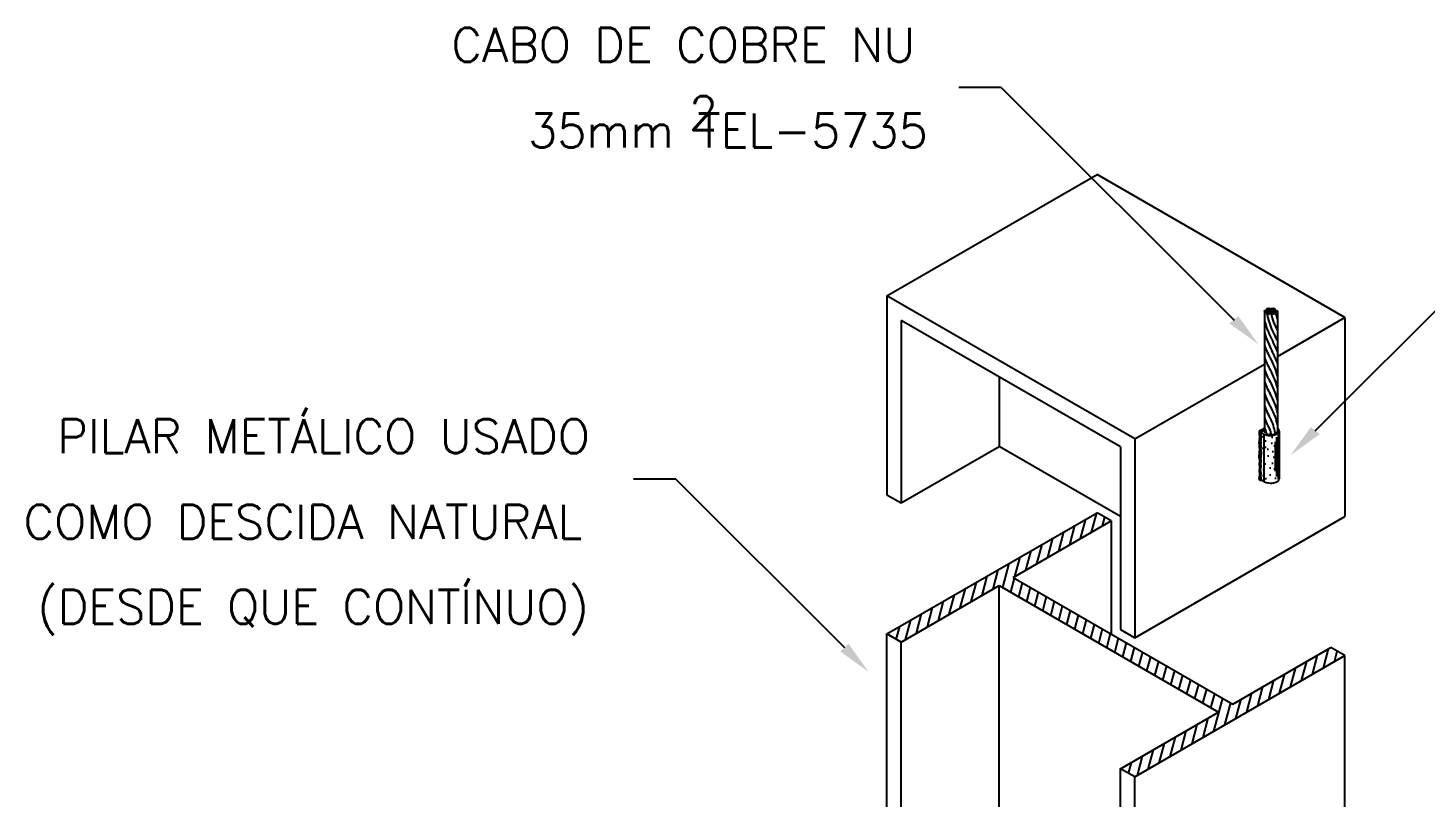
# Model space of a CAD drawing. Header units: millimetres. Extents: x -5512.3 to -5495.6, y -4634.1 to -4617.8.
# Drawn here: x -5512.29 to -5504.08, y -4622.34 to -4617.82 of the extents above; entities that cross this region are included whole.
import ezdxf
from ezdxf.enums import TextEntityAlignment as Align

# ---------------------------------------------------------------- set-up
doc = ezdxf.new("R2010")
doc.units = ezdxf.units.MM
doc.header["$LTSCALE"] = 10
doc.layers.add('Termotécnica', color=7, linetype='Continuous')
doc.styles.add('r80', font='romans.shx')

msp = doc.modelspace()

# ---------------------------------------------------------------- hatches: boundary and pattern name
at = {"layer": 'Termotécnica'}
h = msp.add_hatch(dxfattribs=at)
h.set_pattern_fill('STIPPLE', color=2, scale=0.14, angle=30, style=0)
h.set_pattern_definition([(30, (-5511.94362, -4636.56785), (-0.07, 0.1212436), [0, -0.14]), (30, (-5511.90622, -4636.54303), (-0.07, 0.1212436), [0, -0.14]), (30, (-5511.94344, -4636.52896), (-0.07, 0.1212436), [0, -0.14]), (30, (-5511.92797, -4636.49416), (-0.07, 0.1212436), [0, -0.14]), (30, (-5511.96369, -4636.50508), (-0.07, 0.1212436), [0, -0.14]), (30, (-5511.97079, -4636.47038), (-0.07, 0.1212436), [0, -0.14]), (30, (-5512.00037, -4636.45836), (-0.07, 0.1212436), [0, -0.14]), (30, (-5511.96017, -4636.43838), (-0.07, 0.1212436), [0, -0.14]), (30, (-5511.93387, -4636.41673), (-0.07, 0.1212436), [0, -0.14]), (30, (-5511.90252, -4636.43743), (-0.07, 0.1212436), [0, -0.14]), (30, (-5511.87687, -4636.42586), (-0.07, 0.1212436), [0, -0.14]), (30, (-5511.85167, -4636.4695), (-0.07, 0.1212436), [0, -0.14]), (30, (-5511.8651, -4636.49665), (-0.07, 0.1212436), [0, -0.14]), (30, (-5511.90324, -4636.50898), (-0.07, 0.1212436), [0, -0.14]), (30, (-5511.89402, -4636.47456), (-0.07, 0.1212436), [0, -0.14]), (30, (-5511.92844, -4636.46533), (-0.07, 0.1212436), [0, -0.14]), (30, (-5511.83832, -4636.50383), (-0.07, 0.1212436), [0, -0.14])])
h.paths.add_polyline_path([(-5505.0265, -4620.485), (-5505.0265, -4620.205), (-5505.0454, -4620.1941), (-5505.0455, -4620.1942), (-5505.0458, -4620.1946), (-5505.0462, -4620.195), (-5505.0465, -4620.1953), (-5505.0468, -4620.1957), (-5505.0471, -4620.196), (-5505.0473, -4620.1964), (-5505.0475, -4620.1968), (-5505.0476, -4620.1972), (-5505.0476, -4620.1976), (-5505.0476, -4620.198), (-5505.0475, -4620.1985), (-5505.0474, -4620.199), (-5505.0472, -4620.1996), (-5505.047, -4620.2002), (-5505.0468, -4620.2008), (-5505.0466, -4620.2015), (-5505.0464, -4620.2023), (-5505.0463, -4620.2031), (-5505.0461, -4620.204), (-5505.046, -4620.2049), (-5505.0459, -4620.2058), (-5505.0458, -4620.2068), (-5505.0458, -4620.2079), (-5505.0458, -4620.2089), (-5505.0459, -4620.2101), (-5505.046, -4620.2112), (-5505.0461, -4620.2123), (-5505.0462, -4620.2134), (-5505.0463, -4620.2146), (-5505.0464, -4620.2157), (-5505.0465, -4620.2167), (-5505.0465, -4620.2177), (-5505.0465, -4620.2187), (-5505.0465, -4620.2196), (-5505.0465, -4620.2204), (-5505.0464, -4620.2213), (-5505.0464, -4620.2221), (-5505.0463, -4620.2228), (-5505.0461, -4620.2235), (-5505.046, -4620.2241), (-5505.0458, -4620.2248), (-5505.0457, -4620.2254), (-5505.0455, -4620.226), (-5505.0454, -4620.2267), (-5505.0452, -4620.2274), (-5505.045, -4620.2281), (-5505.0448, -4620.2289), (-5505.0447, -4620.2298), (-5505.0445, -4620.2307), (-5505.0444, -4620.2317), (-5505.0443, -4620.2328), (-5505.0443, -4620.2338), (-5505.0443, -4620.2349), (-5505.0443, -4620.236), (-5505.0444, -4620.2371), (-5505.0446, -4620.2382), (-5505.0448, -4620.2393), (-5505.045, -4620.2403), (-5505.0453, -4620.2414), (-5505.0455, -4620.2424), (-5505.0457, -4620.2434), (-5505.0459, -4620.2443), (-5505.046, -4620.2453), (-5505.0461, -4620.2462), (-5505.0461, -4620.2471), (-5505.0461, -4620.248), (-5505.046, -4620.2489), (-5505.0459, -4620.2498), (-5505.0457, -4620.2507), (-5505.0456, -4620.2517), (-5505.0454, -4620.2527), (-5505.0453, -4620.2537), (-5505.0452, -4620.2547), (-5505.0451, -4620.2558), (-5505.0451, -4620.2569), (-5505.0451, -4620.2579), (-5505.0451, -4620.259), (-5505.0451, -4620.2601), (-5505.0452, -4620.2611), (-5505.0453, -4620.2621), (-5505.0454, -4620.263), (-5505.0456, -4620.2639), (-5505.0457, -4620.2648), (-5505.0459, -4620.2658), (-5505.046, -4620.2667), (-5505.046, -4620.2676), (-5505.046, -4620.2686), (-5505.046, -4620.2696), (-5505.0459, -4620.2707), (-5505.0457, -4620.2718), (-5505.0455, -4620.2729), (-5505.0453, -4620.274), (-5505.0452, -4620.2751), (-5505.045, -4620.2762), (-5505.0449, -4620.2773), (-5505.0449, -4620.2784), (-5505.0449, -4620.2794), (-5505.045, -4620.2805), (-5505.0451, -4620.2815), (-5505.0452, -4620.2825), (-5505.0454, -4620.2835), (-5505.0455, -4620.2844), (-5505.0457, -4620.2853), (-5505.0459, -4620.2861), (-5505.046, -4620.287), (-5505.0461, -4620.2878), (-5505.0462, -4620.2886), (-5505.0463, -4620.2894), (-5505.0463, -4620.2903), (-5505.0463, -4620.2912), (-5505.0463, -4620.2922), (-5505.0462, -4620.2933), (-5505.0461, -4620.2944), (-5505.0459, -4620.2956), (-5505.0457, -4620.2969), (-5505.0455, -4620.2982), (-5505.0453, -4620.2996), (-5505.045, -4620.3009), (-5505.0448, -4620.3024), (-5505.0445, -4620.3038), (-5505.0443, -4620.3052), (-5505.044, -4620.3066), (-5505.0438, -4620.3081), (-5505.0436, -4620.3095), (-5505.0434, -4620.3109), (-5505.0433, -4620.3123), (-5505.0432, -4620.3136), (-5505.0432, -4620.3149), (-5505.0432, -4620.3162), (-5505.0432, -4620.3175), (-5505.0433, -4620.3188), (-5505.0434, -4620.3201), (-5505.0436, -4620.3215), (-5505.0437, -4620.3231), (-5505.0439, -4620.3247), (-5505.0441, -4620.3264), (-5505.0443, -4620.3282), (-5505.0445, -4620.3302), (-5505.0447, -4620.3322), (-5505.045, -4620.3343), (-5505.0452, -4620.3364), (-5505.0454, -4620.3385), (-5505.0455, -4620.3406), (-5505.0457, -4620.3427), (-5505.0458, -4620.3448), (-5505.0459, -4620.3469), (-5505.0459, -4620.3488), (-5505.0459, -4620.3507), (-5505.0459, -4620.3525), (-5505.0458, -4620.3542), (-5505.0456, -4620.3557), (-5505.0454, -4620.3571), (-5505.0451, -4620.3584), (-5505.0449, -4620.3596), (-5505.0446, -4620.3607), (-5505.0443, -4620.3618), (-5505.0441, -4620.3629), (-5505.044, -4620.3639), (-5505.044, -4620.365), (-5505.0441, -4620.3661), (-5505.0443, -4620.3673), (-5505.0445, -4620.3685), (-5505.0448, -4620.3697), (-5505.0452, -4620.3709), (-5505.0455, -4620.3722), (-5505.0458, -4620.3735), (-5505.0461, -4620.3748), (-5505.0464, -4620.3761), (-5505.0465, -4620.3774), (-5505.0466, -4620.3787), (-5505.0467, -4620.38), (-5505.0467, -4620.3813), (-5505.0466, -4620.3826), (-5505.0465, -4620.3839), (-5505.0463, -4620.3853), (-5505.0461, -4620.3866), (-5505.0459, -4620.388), (-5505.0456, -4620.3894), (-5505.0454, -4620.3908), (-5505.0452, -4620.3923), (-5505.0451, -4620.3937), (-5505.045, -4620.3952), (-5505.0451, -4620.3967), (-5505.0453, -4620.3983), (-5505.0456, -4620.3999), (-5505.0459, -4620.4015), (-5505.0463, -4620.4032), (-5505.0468, -4620.4048), (-5505.0472, -4620.4065), (-5505.0475, -4620.4082), (-5505.0478, -4620.4099), (-5505.0481, -4620.4116), (-5505.0482, -4620.4133), (-5505.0482, -4620.415), (-5505.0482, -4620.4167), (-5505.0481, -4620.4183), (-5505.0479, -4620.4199), (-5505.0477, -4620.4214), (-5505.0475, -4620.4229), (-5505.0472, -4620.4243), (-5505.0469, -4620.4257), (-5505.0466, -4620.427), (-5505.0463, -4620.4282), (-5505.0461, -4620.4295), (-5505.0458, -4620.4307), (-5505.0456, -4620.4319), (-5505.0454, -4620.4331), (-5505.0453, -4620.4342), (-5505.0453, -4620.4354), (-5505.0453, -4620.4366), (-5505.0454, -4620.4378), (-5505.0455, -4620.439), (-5505.0456, -4620.4401), (-5505.0457, -4620.4412), (-5505.0459, -4620.4423), (-5505.046, -4620.4434), (-5505.0462, -4620.4444), (-5505.0464, -4620.4454), (-5505.0465, -4620.4464), (-5505.0466, -4620.4473), (-5505.0467, -4620.4483), (-5505.0467, -4620.4493), (-5505.0467, -4620.4504), (-5505.0467, -4620.4515), (-5505.0466, -4620.4526), (-5505.0464, -4620.4538), (-5505.0463, -4620.455), (-5505.0461, -4620.4563), (-5505.0459, -4620.4576), (-5505.0457, -4620.459), (-5505.0455, -4620.4604), (-5505.0453, -4620.4619), (-5505.0451, -4620.4635), (-5505.0449, -4620.4652), (-5505.0447, -4620.467), (-5505.0443, -4620.469), (-5505.0439, -4620.4711), (-5505.0433, -4620.4733), (-5505.0425, -4620.4757)])
h.paths.add_polyline_path([(-5505.0425, -4620.4757), (-5505.0433, -4620.4733), (-5505.0439, -4620.4711), (-5505.0443, -4620.469), (-5505.0447, -4620.467), (-5505.0449, -4620.4652), (-5505.0451, -4620.4635), (-5505.0453, -4620.4619), (-5505.0455, -4620.4604), (-5505.0457, -4620.459), (-5505.0459, -4620.4576), (-5505.0461, -4620.4563), (-5505.0463, -4620.455), (-5505.0464, -4620.4538), (-5505.0466, -4620.4526), (-5505.0467, -4620.4515), (-5505.0467, -4620.4504), (-5505.0467, -4620.4493), (-5505.0467, -4620.4483), (-5505.0466, -4620.4473), (-5505.0465, -4620.4464), (-5505.0464, -4620.4454), (-5505.0462, -4620.4444), (-5505.046, -4620.4434), (-5505.0459, -4620.4423), (-5505.0457, -4620.4412), (-5505.0456, -4620.4401), (-5505.0455, -4620.439), (-5505.0454, -4620.4378), (-5505.0453, -4620.4366), (-5505.0453, -4620.4354), (-5505.0453, -4620.4342), (-5505.0454, -4620.4331), (-5505.0456, -4620.4319), (-5505.0458, -4620.4307), (-5505.0461, -4620.4295), (-5505.0463, -4620.4282), (-5505.0466, -4620.427), (-5505.0469, -4620.4257), (-5505.0472, -4620.4243), (-5505.0475, -4620.4229), (-5505.0477, -4620.4214), (-5505.0479, -4620.4199), (-5505.0481, -4620.4183), (-5505.0482, -4620.4167), (-5505.0482, -4620.415), (-5505.0482, -4620.4133), (-5505.0481, -4620.4116), (-5505.0478, -4620.4099), (-5505.0475, -4620.4082), (-5505.0472, -4620.4065), (-5505.0468, -4620.4048), (-5505.0463, -4620.4032), (-5505.0459, -4620.4015), (-5505.0456, -4620.3999), (-5505.0453, -4620.3983), (-5505.0451, -4620.3967), (-5505.045, -4620.3952), (-5505.0451, -4620.3937), (-5505.0452, -4620.3923), (-5505.0454, -4620.3908), (-5505.0456, -4620.3894), (-5505.0459, -4620.388), (-5505.0461, -4620.3866), (-5505.0463, -4620.3853), (-5505.0465, -4620.3839), (-5505.0466, -4620.3826), (-5505.0467, -4620.3813), (-5505.0467, -4620.38), (-5505.0466, -4620.3787), (-5505.0465, -4620.3774), (-5505.0464, -4620.3761), (-5505.0461, -4620.3748), (-5505.0458, -4620.3735), (-5505.0455, -4620.3722), (-5505.0452, -4620.3709), (-5505.0448, -4620.3697), (-5505.0445, -4620.3685), (-5505.0443, -4620.3673), (-5505.0441, -4620.3661), (-5505.044, -4620.365), (-5505.044, -4620.3639), (-5505.0441, -4620.3629), (-5505.0443, -4620.3618), (-5505.0446, -4620.3607), (-5505.0449, -4620.3596), (-5505.0451, -4620.3584), (-5505.0454, -4620.3571), (-5505.0456, -4620.3557), (-5505.0458, -4620.3542), (-5505.0459, -4620.3525), (-5505.0459, -4620.3507), (-5505.0459, -4620.3488), (-5505.0459, -4620.3469), (-5505.0458, -4620.3448), (-5505.0457, -4620.3427), (-5505.0455, -4620.3406), (-5505.0454, -4620.3385), (-5505.0452, -4620.3364), (-5505.045, -4620.3343), (-5505.0447, -4620.3322), (-5505.0445, -4620.3302), (-5505.0443, -4620.3282), (-5505.0441, -4620.3264), (-5505.0439, -4620.3247), (-5505.0437, -4620.3231), (-5505.0436, -4620.3215), (-5505.0434, -4620.3201), (-5505.0433, -4620.3188), (-5505.0432, -4620.3175), (-5505.0432, -4620.3162), (-5505.0432, -4620.3149), (-5505.0432, -4620.3136), (-5505.0433, -4620.3123), (-5505.0434, -4620.3109), (-5505.0436, -4620.3095), (-5505.0438, -4620.3081), (-5505.044, -4620.3066), (-5505.0443, -4620.3052), (-5505.0445, -4620.3038), (-5505.0448, -4620.3024), (-5505.045, -4620.3009), (-5505.0453, -4620.2996), (-5505.0455, -4620.2982), (-5505.0457, -4620.2969), (-5505.0459, -4620.2956), (-5505.0461, -4620.2944), (-5505.0462, -4620.2933), (-5505.0463, -4620.2922), (-5505.0463, -4620.2912), (-5505.0463, -4620.2903), (-5505.0463, -4620.2894), (-5505.0462, -4620.2886), (-5505.0461, -4620.2878), (-5505.046, -4620.287), (-5505.0459, -4620.2861), (-5505.0457, -4620.2853), (-5505.0455, -4620.2844), (-5505.0454, -4620.2835), (-5505.0452, -4620.2825), (-5505.0451, -4620.2815), (-5505.045, -4620.2805), (-5505.0449, -4620.2794), (-5505.0449, -4620.2784), (-5505.0449, -4620.2773), (-5505.045, -4620.2762), (-5505.0452, -4620.2751), (-5505.0453, -4620.274), (-5505.0455, -4620.2729), (-5505.0457, -4620.2718), (-5505.0459, -4620.2707), (-5505.046, -4620.2696), (-5505.046, -4620.2686), (-5505.046, -4620.2676), (-5505.046, -4620.2667), (-5505.0459, -4620.2658), (-5505.0457, -4620.2648), (-5505.0456, -4620.2639), (-5505.0454, -4620.263), (-5505.0453, -4620.2621), (-5505.0452, -4620.2611), (-5505.0451, -4620.2601), (-5505.0451, -4620.259), (-5505.0451, -4620.2579), (-5505.0451, -4620.2569), (-5505.0451, -4620.2558), (-5505.0452, -4620.2547), (-5505.0453, -4620.2537), (-5505.0454, -4620.2527), (-5505.0456, -4620.2517), (-5505.0457, -4620.2507), (-5505.0459, -4620.2498), (-5505.046, -4620.2489), (-5505.0461, -4620.248), (-5505.0461, -4620.2471), (-5505.0461, -4620.2462), (-5505.046, -4620.2453), (-5505.0459, -4620.2443), (-5505.0457, -4620.2434), (-5505.0455, -4620.2424), (-5505.0453, -4620.2414), (-5505.045, -4620.2403), (-5505.0448, -4620.2393), (-5505.0446, -4620.2382), (-5505.0444, -4620.2371), (-5505.0443, -4620.236), (-5505.0443, -4620.2349), (-5505.0443, -4620.2338), (-5505.0443, -4620.2328), (-5505.0444, -4620.2317), (-5505.0445, -4620.2307), (-5505.0447, -4620.2298), (-5505.0448, -4620.2289), (-5505.045, -4620.2281), (-5505.0452, -4620.2274), (-5505.0454, -4620.2267), (-5505.0455, -4620.226), (-5505.0457, -4620.2254), (-5505.0458, -4620.2248), (-5505.046, -4620.2241), (-5505.0461, -4620.2235), (-5505.0463, -4620.2228), (-5505.0464, -4620.2221), (-5505.0464, -4620.2213), (-5505.0465, -4620.2204), (-5505.0465, -4620.2196), (-5505.0465, -4620.2187), (-5505.0465, -4620.2177), (-5505.0465, -4620.2167), (-5505.0464, -4620.2157), (-5505.0463, -4620.2146), (-5505.0462, -4620.2134), (-5505.0461, -4620.2123), (-5505.046, -4620.2112), (-5505.0459, -4620.2101), (-5505.0458, -4620.2089), (-5505.0458, -4620.2079), (-5505.0458, -4620.2068), (-5505.0459, -4620.2058), (-5505.046, -4620.2049), (-5505.0461, -4620.204), (-5505.0463, -4620.2031), (-5505.0464, -4620.2023), (-5505.0466, -4620.2015), (-5505.0468, -4620.2008), (-5505.047, -4620.2002), (-5505.0472, -4620.1996), (-5505.0474, -4620.199), (-5505.0475, -4620.1985), (-5505.0476, -4620.198), (-5505.0476, -4620.1976), (-5505.0476, -4620.1972), (-5505.0475, -4620.1968), (-5505.0473, -4620.1964), (-5505.0471, -4620.196), (-5505.0468, -4620.1957), (-5505.0465, -4620.1953), (-5505.0462, -4620.195), (-5505.0458, -4620.1946), (-5505.0455, -4620.1942), (-5505.0454, -4620.1941), (-5505.0452, -4620.1938), (-5505.0449, -4620.1934), (-5505.0447, -4620.1929), (-5505.0445, -4620.1925), (-5505.0442, -4620.1921), (-5505.044, -4620.1916), (-5505.0438, -4620.1913), (-5505.0435, -4620.191), (-5505.0432, -4620.1907), (-5505.0429, -4620.1905), (-5505.0425, -4620.1904), (-5505.042, -4620.1903), (-5505.0415, -4620.1903), (-5505.041, -4620.1903), (-5505.0403, -4620.1903), (-5505.0397, -4620.1903), (-5505.0389, -4620.1903), (-5505.0381, -4620.1903), (-5505.0373, -4620.1902), (-5505.0364, -4620.1902), (-5505.0356, -4620.19), (-5505.0347, -4620.1899), (-5505.034, -4620.1897), (-5505.0333, -4620.1894), (-5505.0327, -4620.189), (-5505.0322, -4620.1885), (-5505.0318, -4620.188), (-5505.0315, -4620.1874), (-5505.0312, -4620.1868), (-5505.031, -4620.1861), (-5505.0308, -4620.1854), (-5505.0306, -4620.1848), (-5505.0304, -4620.1841), (-5505.0302, -4620.1835), (-5505.0298, -4620.183), (-5505.0294, -4620.1824), (-5505.0288, -4620.1819), (-5505.0281, -4620.1815), (-5505.0271, -4620.1811), (-5505.0258, -4620.1807), (-5505.0243, -4620.1804), (-5505.0243, -4620.1732), (-5505.0259, -4620.1737), (-5505.0273, -4620.1742), (-5505.0283, -4620.1748), (-5505.0291, -4620.1754), (-5505.0297, -4620.176), (-5505.0303, -4620.1765), (-5505.0308, -4620.177), (-5505.0313, -4620.1775), (-5505.0319, -4620.1779), (-5505.0325, -4620.1782), (-5505.0332, -4620.1784), (-5505.034, -4620.1786), (-5505.0347, -4620.1788), (-5505.0355, -4620.179), (-5505.0362, -4620.1791), (-5505.037, -4620.1793), (-5505.0376, -4620.1794), (-5505.0383, -4620.1796), (-5505.0389, -4620.1798), (-5505.0395, -4620.18), (-5505.04, -4620.1803), (-5505.0405, -4620.1805), (-5505.041, -4620.1808), (-5505.0414, -4620.181), (-5505.0419, -4620.1813), (-5505.0423, -4620.1816), (-5505.0427, -4620.1819), (-5505.0431, -4620.1822), (-5505.0436, -4620.1825), (-5505.0442, -4620.1828), (-5505.0449, -4620.1831), (-5505.0456, -4620.1833), (-5505.0465, -4620.1836), (-5505.0475, -4620.1839), (-5505.0485, -4620.1842), (-5505.0495, -4620.1845), (-5505.0505, -4620.1848), (-5505.0515, -4620.1852), (-5505.0523, -4620.1856), (-5505.053, -4620.1862), (-5505.0535, -4620.1867), (-5505.0539, -4620.1874), (-5505.0541, -4620.1881), (-5505.0543, -4620.1889), (-5505.0544, -4620.1897), (-5505.0544, -4620.1905), (-5505.0545, -4620.1914), (-5505.0545, -4620.1922), (-5505.0546, -4620.1931), (-5505.0547, -4620.1939), (-5505.0549, -4620.1948), (-5505.0551, -4620.1957), (-5505.0552, -4620.1966), (-5505.0554, -4620.1975), (-5505.0555, -4620.1984), (-5505.0556, -4620.1994), (-5505.0556, -4620.2003), (-5505.0556, -4620.2013), (-5505.0556, -4620.2024), (-5505.0555, -4620.2034), (-5505.0553, -4620.2045), (-5505.0551, -4620.2055), (-5505.0549, -4620.2066), (-5505.0547, -4620.2077), (-5505.0544, -4620.2089), (-5505.0541, -4620.21), (-5505.0538, -4620.2111), (-5505.0536, -4620.2123), (-5505.0533, -4620.2135), (-5505.0531, -4620.2147), (-5505.0529, -4620.2159), (-5505.0528, -4620.2171), (-5505.0527, -4620.2183), (-5505.0527, -4620.2195), (-5505.0527, -4620.2207), (-5505.0528, -4620.2219), (-5505.0529, -4620.2231), (-5505.053, -4620.2243), (-5505.0531, -4620.2254), (-5505.0533, -4620.2265), (-5505.0534, -4620.2275), (-5505.0535, -4620.2285), (-5505.0536, -4620.2295), (-5505.0536, -4620.2305), (-5505.0537, -4620.2314), (-5505.0537, -4620.2324), (-5505.0538, -4620.2334), (-5505.0538, -4620.2344), (-5505.0538, -4620.2354), (-5505.0538, -4620.2365), (-5505.0537, -4620.2377), (-5505.0537, -4620.2388), (-5505.0537, -4620.24), (-5505.0538, -4620.2411), (-5505.0538, -4620.2423), (-5505.0539, -4620.2435), (-5505.0541, -4620.2446), (-5505.0543, -4620.2458), (-5505.0545, -4620.2469), (-5505.0548, -4620.248), (-5505.055, -4620.2491), (-5505.0553, -4620.2502), (-5505.0555, -4620.2513), (-5505.0557, -4620.2525), (-5505.0558, -4620.2536), (-5505.0559, -4620.2547), (-5505.0559, -4620.2558), (-5505.0559, -4620.2569), (-5505.0559, -4620.258), (-5505.0558, -4620.2591), (-5505.0557, -4620.2602), (-5505.0556, -4620.2612), (-5505.0554, -4620.2622), (-5505.0552, -4620.2632), (-5505.055, -4620.2642), (-5505.0548, -4620.2652), (-5505.0546, -4620.2662), (-5505.0544, -4620.2672), (-5505.0542, -4620.2683), (-5505.0541, -4620.2695), (-5505.054, -4620.2707), (-5505.0539, -4620.272), (-5505.0539, -4620.2733), (-5505.0539, -4620.2746), (-5505.054, -4620.2758), (-5505.0541, -4620.277), (-5505.0542, -4620.2782), (-5505.0544, -4620.2792), (-5505.0545, -4620.28), (-5505.0547, -4620.2808), (-5505.0549, -4620.2815), (-5505.0551, -4620.2822), (-5505.0552, -4620.2828), (-5505.0553, -4620.2835), (-5505.0552, -4620.2842), (-5505.0551, -4620.2851), (-5505.0548, -4620.286), (-5505.0544, -4620.287), (-5505.054, -4620.2882), (-5505.0536, -4620.2894), (-5505.0531, -4620.2906), (-5505.0527, -4620.2919), (-5505.0524, -4620.2933), (-5505.0523, -4620.2946), (-5505.0522, -4620.2959), (-5505.0524, -4620.2972), (-5505.0526, -4620.2984), (-5505.0528, -4620.2997), (-5505.0532, -4620.3009), (-5505.0535, -4620.302), (-5505.0538, -4620.3032), (-5505.054, -4620.3042), (-5505.0542, -4620.3053), (-5505.0543, -4620.3063), (-5505.0544, -4620.3073), (-5505.0544, -4620.3083), (-5505.0544, -4620.3093), (-5505.0544, -4620.3105), (-5505.0543, -4620.3116), (-5505.0544, -4620.3129), (-5505.0544, -4620.3143), (-5505.0545, -4620.3158), (-5505.0546, -4620.3173), (-5505.0547, -4620.3189), (-5505.0549, -4620.3205), (-5505.0551, -4620.3221), (-5505.0553, -4620.3237), (-5505.0556, -4620.3252), (-5505.0559, -4620.3266), (-5505.0562, -4620.328), (-5505.0566, -4620.3293), (-5505.0568, -4620.3307), (-5505.0571, -4620.332), (-5505.0573, -4620.3334), (-5505.0574, -4620.3348), (-5505.0574, -4620.3364), (-5505.0573, -4620.338), (-5505.057, -4620.3397), (-5505.0567, -4620.3416), (-5505.0564, -4620.3434), (-5505.0559, -4620.3453), (-5505.0554, -4620.3472), (-5505.055, -4620.3492), (-5505.0545, -4620.3511), (-5505.054, -4620.3529), (-5505.0535, -4620.3547), (-5505.0531, -4620.3565), (-5505.0527, -4620.3582), (-5505.0524, -4620.3599), (-5505.0522, -4620.3615), (-5505.0521, -4620.3631), (-5505.0521, -4620.3646), (-5505.0521, -4620.3661), (-5505.0523, -4620.3675), (-5505.0525, -4620.3688), (-5505.0528, -4620.3701), (-5505.0531, -4620.3714), (-5505.0535, -4620.3726), (-5505.0538, -4620.3738), (-5505.054, -4620.3749), (-5505.0543, -4620.376), (-5505.0544, -4620.377), (-5505.0546, -4620.3781), (-5505.0547, -4620.3792), (-5505.0547, -4620.3803), (-5505.0547, -4620.3815), (-5505.0546, -4620.3828), (-5505.0546, -4620.3842), (-5505.0544, -4620.3857), (-5505.0543, -4620.3873), (-5505.0541, -4620.3889), (-5505.0539, -4620.3906), (-5505.0537, -4620.3923), (-5505.0535, -4620.394), (-5505.0533, -4620.3956), (-5505.0531, -4620.3971), (-5505.053, -4620.3985), (-5505.0528, -4620.3999), (-5505.0527, -4620.4011), (-5505.0526, -4620.4023), (-5505.0525, -4620.4034), (-5505.0525, -4620.4046), (-5505.0526, -4620.4057), (-5505.0527, -4620.407), (-5505.0528, -4620.4083), (-5505.053, -4620.4096), (-5505.0533, -4620.411), (-5505.0535, -4620.4125), (-5505.0537, -4620.414), (-5505.054, -4620.4155), (-5505.0542, -4620.417), (-5505.0543, -4620.4185), (-5505.0543, -4620.4201), (-5505.0543, -4620.4216), (-5505.0543, -4620.4232), (-5505.0542, -4620.4247), (-5505.0541, -4620.4262), (-5505.054, -4620.4277), (-5505.0538, -4620.4292), (-5505.0537, -4620.4306), (-5505.0536, -4620.4321), (-5505.0535, -4620.4335), (-5505.0534, -4620.4349), (-5505.0533, -4620.4364), (-5505.0533, -4620.4378), (-5505.0532, -4620.4393), (-5505.0532, -4620.4408), (-5505.0533, -4620.4423), (-5505.0533, -4620.4439), (-5505.0534, -4620.4456), (-5505.0535, -4620.4472), (-5505.0536, -4620.4489), (-5505.0537, -4620.4506), (-5505.0539, -4620.4523), (-5505.0541, -4620.454), (-5505.0543, -4620.4556), (-5505.0546, -4620.4572), (-5505.0549, -4620.4587), (-5505.0551, -4620.4602), (-5505.0554, -4620.4617), (-5505.0556, -4620.4631), (-5505.0558, -4620.4644), (-5505.0559, -4620.4657), (-5505.0559, -4620.4669), (-5505.0558, -4620.468), (-5505.0556, -4620.4691), (-5505.0553, -4620.4702), (-5505.0549, -4620.4712), (-5505.0544, -4620.4721), (-5505.0538, -4620.4729), (-5505.0531, -4620.4737), (-5505.0523, -4620.4744), (-5505.0513, -4620.4751), (-5505.0503, -4620.4756), (-5505.0491, -4620.476), (-5505.0479, -4620.4763), (-5505.0466, -4620.4765), (-5505.0453, -4620.4764), (-5505.0439, -4620.4762)])
edge = h.paths.add_edge_path()
edge.add_line((-5504.9473, -4620.1713), (-5504.9473, -4620.1899))
edge.add_line((-5504.9473, -4620.1899), (-5504.9473, -4620.1899))
edge.add_ellipse((-5504.9601, -4620.1897), major_axis=(0.0129, 0), ratio=0.509483, start_angle=267.73285, end_angle=358.48785, ccw=False)
edge.add_arc((-5505.2333, -4620.2427), 0.2766, 8.69654, 9.67707, ccw=False)
edge.add_ellipse((-5504.9728, -4620.2009), major_axis=(0.0129, 0), ratio=0.509483, start_angle=188.14158, end_angle=360, ccw=False)
edge.add_ellipse((-5504.9983, -4620.2009), major_axis=(0.0129, 0), ratio=0.509483, start_angle=180, end_angle=351.9919, ccw=False)
edge.add_arc((-5505.084, -4620.208), 0.0732, 5.50667, 9.19448)
edge.add_arc((-5505.084, -4620.208), 0.0732, 9.19448, 35.34021)
edge.add_line((-5505.0243, -4620.1656), (-5505.0243, -4620.1732))
edge.add_line((-5505.0243, -4620.1732), (-5505.0243, -4620.1804))
edge.add_line((-5505.0243, -4620.1804), (-5505.0258, -4620.1807))
edge.add_line((-5505.0258, -4620.1807), (-5505.0271, -4620.1811))
edge.add_line((-5505.0271, -4620.1811), (-5505.0281, -4620.1815))
edge.add_line((-5505.0281, -4620.1815), (-5505.0288, -4620.1819))
edge.add_line((-5505.0288, -4620.1819), (-5505.0294, -4620.1824))
edge.add_line((-5505.0294, -4620.1824), (-5505.0298, -4620.183))
edge.add_line((-5505.0298, -4620.183), (-5505.0302, -4620.1835))
edge.add_line((-5505.0302, -4620.1835), (-5505.0304, -4620.1841))
edge.add_line((-5505.0304, -4620.1841), (-5505.0306, -4620.1848))
edge.add_line((-5505.0306, -4620.1848), (-5505.0308, -4620.1854))
edge.add_line((-5505.0308, -4620.1854), (-5505.031, -4620.1861))
edge.add_line((-5505.031, -4620.1861), (-5505.0312, -4620.1868))
edge.add_line((-5505.0312, -4620.1868), (-5505.0315, -4620.1874))
edge.add_line((-5505.0315, -4620.1874), (-5505.0318, -4620.188))
edge.add_line((-5505.0318, -4620.188), (-5505.0322, -4620.1885))
edge.add_line((-5505.0322, -4620.1885), (-5505.0327, -4620.189))
edge.add_line((-5505.0327, -4620.189), (-5505.0333, -4620.1894))
edge.add_line((-5505.0333, -4620.1894), (-5505.034, -4620.1897))
edge.add_line((-5505.034, -4620.1897), (-5505.0347, -4620.1899))
edge.add_line((-5505.0347, -4620.1899), (-5505.0356, -4620.19))
edge.add_line((-5505.0356, -4620.19), (-5505.0364, -4620.1902))
edge.add_line((-5505.0364, -4620.1902), (-5505.0373, -4620.1902))
edge.add_line((-5505.0373, -4620.1902), (-5505.0381, -4620.1903))
edge.add_line((-5505.0381, -4620.1903), (-5505.0389, -4620.1903))
edge.add_line((-5505.0389, -4620.1903), (-5505.0397, -4620.1903))
edge.add_line((-5505.0397, -4620.1903), (-5505.0403, -4620.1903))
edge.add_line((-5505.0403, -4620.1903), (-5505.041, -4620.1903))
edge.add_line((-5505.041, -4620.1903), (-5505.0415, -4620.1903))
edge.add_line((-5505.0415, -4620.1903), (-5505.042, -4620.1903))
edge.add_line((-5505.042, -4620.1903), (-5505.0425, -4620.1904))
edge.add_line((-5505.0425, -4620.1904), (-5505.0429, -4620.1905))
edge.add_line((-5505.0429, -4620.1905), (-5505.0432, -4620.1907))
edge.add_line((-5505.0432, -4620.1907), (-5505.0435, -4620.191))
edge.add_line((-5505.0435, -4620.191), (-5505.0438, -4620.1913))
edge.add_line((-5505.0438, -4620.1913), (-5505.044, -4620.1916))
edge.add_line((-5505.044, -4620.1916), (-5505.0442, -4620.1921))
edge.add_line((-5505.0442, -4620.1921), (-5505.0445, -4620.1925))
edge.add_line((-5505.0445, -4620.1925), (-5505.0447, -4620.1929))
edge.add_line((-5505.0447, -4620.1929), (-5505.0449, -4620.1934))
edge.add_line((-5505.0449, -4620.1934), (-5505.0452, -4620.1938))
edge.add_line((-5505.0452, -4620.1938), (-5505.0454, -4620.1941))
edge.add_line((-5505.0454, -4620.1941), (-5505.0265, -4620.205))
edge.add_ellipse((-5504.9879, -4620.1876), major_axis=(0.0516, 0), ratio=0.509483, start_angle=221.6026, end_angle=357.57069)
edge.add_ellipse((-5504.9879, -4620.1876), major_axis=(0.0516, 0), ratio=0.509483, start_angle=357.57069, end_angle=398.16299)
edge = h.paths.add_edge_path()
edge.add_line((-5504.9363, -4620.4679), (-5504.9363, -4620.1887))
edge.add_ellipse((-5504.9879, -4620.1876), major_axis=(0.0516, 0), ratio=0.509483, start_angle=221.6026, end_angle=357.57069, ccw=False)
edge.add_line((-5505.0265, -4620.205), (-5505.0265, -4620.485))
edge.add_ellipse((-5504.9879, -4620.4675), major_axis=(0.0516, 0), ratio=0.509483, start_angle=221.6026, end_angle=359.17557)
edge.add_line((-5504.9363, -4620.4679), (-5504.9363, -4620.4679))
h = msp.add_hatch(dxfattribs=at)
h.set_pattern_fill('ANSI31', color=1, scale=0.42, angle=30, style=0)
h.set_pattern_definition([(75, (-5511.947066, -4636.541807), (-0.0507111, 0.013588), [])])
h.paths.add_polyline_path([(-5504.6343, -4621.4603), (-5505.2101, -4621.7928), (-5506.4997, -4621.0482), (-5505.9239, -4620.7158), (-5506.0071, -4620.6678), (-5507.2418, -4621.3806), (-5507.1586, -4621.4286), (-5506.5829, -4621.0962), (-5505.2933, -4621.8408), (-5505.8691, -4622.1732), (-5505.7859, -4622.2212), (-5504.5512, -4621.5083)])

# ---------------------------------------------------------------- linework, layer by layer
at = {"layer": 'Termotécnica', "color": 2}
for p, q in [((-5506.5696, -4618.1671), (-5506.8196, -4618.1671)), ((-5506.5696, -4618.1671), (-5505.2007, -4619.536)), ((-5507.2418, -4619.3927), (-5506.0071, -4618.6798)), ((-5504.5512, -4619.5204), (-5506.0071, -4618.6798)), ((-5503.3587, -4618.8188), (-5504.7276, -4620.1878)), ((-5505.7859, -4620.2332), (-5507.2418, -4619.3927)), ((-5507.2418, -4619.3927), (-5507.2418, -4620.5624)), ((-5505.0243, -4619.4828), (-5505.0243, -4620.1897)), ((-5504.9473, -4619.4828), (-5504.9473, -4620.19)), ((-5507.1586, -4619.5367), (-5507.1586, -4620.6104)), ((-5505.8691, -4620.2813), (-5507.1586, -4619.5367)), ((-5504.9473, -4619.749), (-5504.5512, -4619.5204)), ((-5504.5512, -4619.5204), (-5504.5512, -4620.6901)), ((-5505.7859, -4620.2332), (-5505.0243, -4619.7935)), ((-5506.5829, -4619.8691), (-5506.5829, -4620.278)), ((-5505.7859, -4620.2332), (-5505.7859, -4621.4029)), ((-5505.0265, -4620.205), (-5505.0454, -4620.1941)), ((-5505.0265, -4620.205), (-5505.0265, -4620.485)), ((-5504.9363, -4620.1884), (-5504.9363, -4620.4683)), ((-5507.1586, -4620.6104), (-5506.5829, -4620.278)), ((-5505.8691, -4620.6901), (-5506.5829, -4620.278)), ((-5505.8691, -4620.2813), (-5505.8691, -4621.3549)), ((-5508.4813, -4620.4709), (-5508.7313, -4620.4709)), ((-5508.4813, -4620.4709), (-5507.4914, -4621.4608)), ((-5505.0265, -4620.485), (-5505.0425, -4620.4757)), ((-5507.2418, -4620.5624), (-5507.1586, -4620.6104)), ((-5507.2418, -4621.3806), (-5506.0071, -4620.6678)), ((-5506.4997, -4621.0482), (-5505.9239, -4620.7158)), ((-5505.9239, -4620.7158), (-5506.0071, -4620.6678)), ((-5505.9239, -4620.7158), (-5506.0071, -4620.6678)), ((-5505.9239, -4620.7158), (-5505.9239, -4621.3806)), ((-5505.7859, -4621.4029), (-5504.5512, -4620.6901)), ((-5506.4997, -4621.0482), (-5505.2101, -4621.7928)), ((-5507.1586, -4621.4286), (-5506.5829, -4621.0962)), ((-5506.5829, -4621.0962), (-5505.2933, -4621.8408)), ((-5506.5829, -4622.7203), (-5506.5829, -4621.0962)), ((-5507.2418, -4623.1007), (-5507.2418, -4621.3806)), ((-5507.1586, -4621.4286), (-5507.2418, -4621.3806)), ((-5505.8691, -4621.3549), (-5505.7859, -4621.4029)), ((-5507.1586, -4623.0527), (-5507.1586, -4621.4286)), ((-5505.2101, -4621.7928), (-5504.6343, -4621.4603)), ((-5504.5512, -4621.5083), (-5504.6343, -4621.4603)), ((-5505.7859, -4622.2212), (-5504.5512, -4621.5083)), ((-5504.5512, -4623.2284), (-5504.5512, -4621.5083)), ((-5505.8691, -4622.1732), (-5505.2933, -4621.8408)), ((-5505.8691, -4623.7973), (-5505.8691, -4622.1732)), ((-5505.7859, -4622.2212), (-5505.8691, -4622.1732)), ((-5505.7859, -4623.9413), (-5505.7859, -4622.2212))]:
    msp.add_line(p, q, dxfattribs=at)
at = {"layer": 'Termotécnica', "color": 1}
for p, q in [((-5504.9504, -4620.4551), (-5504.9504, -4620.2243)), ((-5504.9419, -4620.4708), (-5504.9419, -4620.207)), ((-5504.9589, -4620.4243), (-5504.9589, -4620.2519))]:
    msp.add_line(p, q, dxfattribs=at)
at = {"layer": 'Termotécnica', "color": 2}
for points in [[(-5505.0243, -4620.1732), (-5505.0259, -4620.1737), (-5505.0273, -4620.1742), (-5505.0283, -4620.1748), (-5505.0291, -4620.1754), (-5505.0297, -4620.176), (-5505.0303, -4620.1765), (-5505.0308, -4620.177), (-5505.0313, -4620.1775), (-5505.0319, -4620.1779), (-5505.0325, -4620.1782), (-5505.0332, -4620.1784), (-5505.034, -4620.1786), (-5505.0347, -4620.1788), (-5505.0355, -4620.179), (-5505.0362, -4620.1791), (-5505.037, -4620.1793), (-5505.0376, -4620.1794), (-5505.0383, -4620.1796), (-5505.0389, -4620.1798), (-5505.0395, -4620.18), (-5505.04, -4620.1803), (-5505.0405, -4620.1805), (-5505.041, -4620.1808), (-5505.0414, -4620.181), (-5505.0419, -4620.1813), (-5505.0423, -4620.1816), (-5505.0427, -4620.1819), (-5505.0431, -4620.1822), (-5505.0436, -4620.1825), (-5505.0442, -4620.1828), (-5505.0449, -4620.1831), (-5505.0456, -4620.1833), (-5505.0465, -4620.1836), (-5505.0475, -4620.1839), (-5505.0485, -4620.1842), (-5505.0495, -4620.1845), (-5505.0505, -4620.1848), (-5505.0515, -4620.1852), (-5505.0523, -4620.1856), (-5505.053, -4620.1862), (-5505.0535, -4620.1867), (-5505.0539, -4620.1874), (-5505.0541, -4620.1881), (-5505.0543, -4620.1889), (-5505.0544, -4620.1897), (-5505.0544, -4620.1905), (-5505.0545, -4620.1914), (-5505.0545, -4620.1922), (-5505.0546, -4620.1931), (-5505.0547, -4620.1939), (-5505.0549, -4620.1948), (-5505.0551, -4620.1957), (-5505.0552, -4620.1966), (-5505.0554, -4620.1975), (-5505.0555, -4620.1984), (-5505.0556, -4620.1994), (-5505.0556, -4620.2003), (-5505.0556, -4620.2013), (-5505.0556, -4620.2024), (-5505.0555, -4620.2034), (-5505.0553, -4620.2045), (-5505.0551, -4620.2055), (-5505.0549, -4620.2066), (-5505.0547, -4620.2077), (-5505.0544, -4620.2089), (-5505.0541, -4620.21), (-5505.0538, -4620.2111), (-5505.0536, -4620.2123), (-5505.0533, -4620.2135), (-5505.0531, -4620.2147), (-5505.0529, -4620.2159), (-5505.0528, -4620.2171), (-5505.0527, -4620.2183), (-5505.0527, -4620.2195), (-5505.0527, -4620.2207), (-5505.0528, -4620.2219), (-5505.0529, -4620.2231), (-5505.053, -4620.2243), (-5505.0531, -4620.2254), (-5505.0533, -4620.2265), (-5505.0534, -4620.2275), (-5505.0535, -4620.2285), (-5505.0536, -4620.2295), (-5505.0536, -4620.2305), (-5505.0537, -4620.2314), (-5505.0537, -4620.2324), (-5505.0538, -4620.2334), (-5505.0538, -4620.2344), (-5505.0538, -4620.2354), (-5505.0538, -4620.2365), (-5505.0537, -4620.2377), (-5505.0537, -4620.2388), (-5505.0537, -4620.24), (-5505.0538, -4620.2411), (-5505.0538, -4620.2423), (-5505.0539, -4620.2435), (-5505.0541, -4620.2446), (-5505.0543, -4620.2458), (-5505.0545, -4620.2469), (-5505.0548, -4620.248), (-5505.055, -4620.2491), (-5505.0553, -4620.2502), (-5505.0555, -4620.2513), (-5505.0557, -4620.2525), (-5505.0558, -4620.2536), (-5505.0559, -4620.2547), (-5505.0559, -4620.2558), (-5505.0559, -4620.2569), (-5505.0559, -4620.258), (-5505.0558, -4620.2591), (-5505.0557, -4620.2602), (-5505.0556, -4620.2612), (-5505.0554, -4620.2622), (-5505.0552, -4620.2632), (-5505.055, -4620.2642), (-5505.0548, -4620.2652), (-5505.0546, -4620.2662), (-5505.0544, -4620.2672), (-5505.0542, -4620.2683), (-5505.0541, -4620.2695), (-5505.054, -4620.2707), (-5505.0539, -4620.272), (-5505.0539, -4620.2733), (-5505.0539, -4620.2746), (-5505.054, -4620.2758), (-5505.0541, -4620.277), (-5505.0542, -4620.2782), (-5505.0544, -4620.2792), (-5505.0545, -4620.28), (-5505.0547, -4620.2808), (-5505.0549, -4620.2815), (-5505.0551, -4620.2822), (-5505.0552, -4620.2828), (-5505.0553, -4620.2835), (-5505.0552, -4620.2842), (-5505.0551, -4620.2851), (-5505.0548, -4620.286), (-5505.0544, -4620.287), (-5505.054, -4620.2882), (-5505.0536, -4620.2894), (-5505.0531, -4620.2906), (-5505.0527, -4620.2919), (-5505.0524, -4620.2933), (-5505.0523, -4620.2946), (-5505.0522, -4620.2959), (-5505.0524, -4620.2972), (-5505.0526, -4620.2984), (-5505.0528, -4620.2997), (-5505.0532, -4620.3009), (-5505.0535, -4620.302), (-5505.0538, -4620.3032), (-5505.054, -4620.3042), (-5505.0542, -4620.3053), (-5505.0543, -4620.3063), (-5505.0544, -4620.3073), (-5505.0544, -4620.3083), (-5505.0544, -4620.3093), (-5505.0544, -4620.3105), (-5505.0543, -4620.3116), (-5505.0544, -4620.3129), (-5505.0544, -4620.3143), (-5505.0545, -4620.3158), (-5505.0546, -4620.3173), (-5505.0547, -4620.3189), (-5505.0549, -4620.3205), (-5505.0551, -4620.3221), (-5505.0553, -4620.3237), (-5505.0556, -4620.3252), (-5505.0559, -4620.3266), (-5505.0562, -4620.328), (-5505.0566, -4620.3293), (-5505.0568, -4620.3307), (-5505.0571, -4620.332), (-5505.0573, -4620.3334), (-5505.0574, -4620.3348), (-5505.0574, -4620.3364), (-5505.0573, -4620.338), (-5505.057, -4620.3397), (-5505.0567, -4620.3416), (-5505.0564, -4620.3434), (-5505.0559, -4620.3453), (-5505.0554, -4620.3472), (-5505.055, -4620.3492), (-5505.0545, -4620.3511), (-5505.054, -4620.3529), (-5505.0535, -4620.3547), (-5505.0531, -4620.3565), (-5505.0527, -4620.3582), (-5505.0524, -4620.3599), (-5505.0522, -4620.3615), (-5505.0521, -4620.3631), (-5505.0521, -4620.3646), (-5505.0521, -4620.3661), (-5505.0523, -4620.3675), (-5505.0525, -4620.3688), (-5505.0528, -4620.3701), (-5505.0531, -4620.3714), (-5505.0535, -4620.3726), (-5505.0538, -4620.3738), (-5505.054, -4620.3749), (-5505.0543, -4620.376), (-5505.0544, -4620.377), (-5505.0546, -4620.3781), (-5505.0547, -4620.3792), (-5505.0547, -4620.3803), (-5505.0547, -4620.3815), (-5505.0546, -4620.3828), (-5505.0546, -4620.3842), (-5505.0544, -4620.3857), (-5505.0543, -4620.3873), (-5505.0541, -4620.3889), (-5505.0539, -4620.3906), (-5505.0537, -4620.3923), (-5505.0535, -4620.394), (-5505.0533, -4620.3956), (-5505.0531, -4620.3971), (-5505.053, -4620.3985), (-5505.0528, -4620.3999), (-5505.0527, -4620.4011), (-5505.0526, -4620.4023), (-5505.0525, -4620.4034), (-5505.0525, -4620.4046), (-5505.0526, -4620.4057), (-5505.0527, -4620.407), (-5505.0528, -4620.4083), (-5505.053, -4620.4096), (-5505.0533, -4620.411), (-5505.0535, -4620.4125), (-5505.0537, -4620.414), (-5505.054, -4620.4155), (-5505.0542, -4620.417), (-5505.0543, -4620.4185), (-5505.0543, -4620.4201), (-5505.0543, -4620.4216), (-5505.0543, -4620.4232), (-5505.0542, -4620.4247), (-5505.0541, -4620.4262), (-5505.054, -4620.4277), (-5505.0538, -4620.4292), (-5505.0537, -4620.4306), (-5505.0536, -4620.4321), (-5505.0535, -4620.4335), (-5505.0534, -4620.4349), (-5505.0533, -4620.4364), (-5505.0533, -4620.4378), (-5505.0532, -4620.4393), (-5505.0532, -4620.4408), (-5505.0533, -4620.4423), (-5505.0533, -4620.4439), (-5505.0534, -4620.4456), (-5505.0535, -4620.4472), (-5505.0536, -4620.4489), (-5505.0537, -4620.4506), (-5505.0539, -4620.4523), (-5505.0541, -4620.454), (-5505.0543, -4620.4556), (-5505.0546, -4620.4572), (-5505.0549, -4620.4587), (-5505.0551, -4620.4602), (-5505.0554, -4620.4617), (-5505.0556, -4620.4631), (-5505.0558, -4620.4644), (-5505.0559, -4620.4657), (-5505.0559, -4620.4669), (-5505.0558, -4620.468), (-5505.0556, -4620.4691), (-5505.0553, -4620.4702), (-5505.0549, -4620.4712), (-5505.0544, -4620.4721), (-5505.0538, -4620.4729), (-5505.0531, -4620.4737), (-5505.0523, -4620.4744), (-5505.0513, -4620.4751), (-5505.0503, -4620.4756), (-5505.0491, -4620.476), (-5505.0479, -4620.4763), (-5505.0466, -4620.4765), (-5505.0453, -4620.4764), (-5505.0439, -4620.4762), (-5505.0425, -4620.4757)], [(-5505.0243, -4620.1804), (-5505.0258, -4620.1807), (-5505.0271, -4620.1811), (-5505.0281, -4620.1815), (-5505.0288, -4620.1819), (-5505.0294, -4620.1824), (-5505.0298, -4620.183), (-5505.0302, -4620.1835), (-5505.0304, -4620.1841), (-5505.0306, -4620.1848), (-5505.0308, -4620.1854), (-5505.031, -4620.1861), (-5505.0312, -4620.1868), (-5505.0315, -4620.1874), (-5505.0318, -4620.188), (-5505.0322, -4620.1885), (-5505.0327, -4620.189), (-5505.0333, -4620.1894), (-5505.034, -4620.1897), (-5505.0347, -4620.1899), (-5505.0356, -4620.19), (-5505.0364, -4620.1902), (-5505.0373, -4620.1902), (-5505.0381, -4620.1903), (-5505.0389, -4620.1903), (-5505.0397, -4620.1903), (-5505.0403, -4620.1903), (-5505.041, -4620.1903), (-5505.0415, -4620.1903), (-5505.042, -4620.1903), (-5505.0425, -4620.1904), (-5505.0429, -4620.1905), (-5505.0432, -4620.1907), (-5505.0435, -4620.191), (-5505.0438, -4620.1913), (-5505.044, -4620.1916), (-5505.0442, -4620.1921), (-5505.0445, -4620.1925), (-5505.0447, -4620.1929), (-5505.0449, -4620.1934), (-5505.0452, -4620.1938), (-5505.0455, -4620.1942), (-5505.0458, -4620.1946), (-5505.0462, -4620.195), (-5505.0465, -4620.1953), (-5505.0468, -4620.1957), (-5505.0471, -4620.196), (-5505.0473, -4620.1964), (-5505.0475, -4620.1968), (-5505.0476, -4620.1972), (-5505.0476, -4620.1976), (-5505.0476, -4620.198), (-5505.0475, -4620.1985), (-5505.0474, -4620.199), (-5505.0472, -4620.1996), (-5505.047, -4620.2002), (-5505.0468, -4620.2008), (-5505.0466, -4620.2015), (-5505.0464, -4620.2023), (-5505.0463, -4620.2031), (-5505.0461, -4620.204), (-5505.046, -4620.2049), (-5505.0459, -4620.2058), (-5505.0458, -4620.2068), (-5505.0458, -4620.2079), (-5505.0458, -4620.2089), (-5505.0459, -4620.2101), (-5505.046, -4620.2112), (-5505.0461, -4620.2123), (-5505.0462, -4620.2134), (-5505.0463, -4620.2146), (-5505.0464, -4620.2157), (-5505.0465, -4620.2167), (-5505.0465, -4620.2177), (-5505.0465, -4620.2187), (-5505.0465, -4620.2196), (-5505.0465, -4620.2204), (-5505.0464, -4620.2213), (-5505.0464, -4620.2221), (-5505.0463, -4620.2228), (-5505.0461, -4620.2235), (-5505.046, -4620.2241), (-5505.0458, -4620.2248), (-5505.0457, -4620.2254), (-5505.0455, -4620.226), (-5505.0454, -4620.2267), (-5505.0452, -4620.2274), (-5505.045, -4620.2281), (-5505.0448, -4620.2289), (-5505.0447, -4620.2298), (-5505.0445, -4620.2307), (-5505.0444, -4620.2317), (-5505.0443, -4620.2328), (-5505.0443, -4620.2338), (-5505.0443, -4620.2349), (-5505.0443, -4620.236), (-5505.0444, -4620.2371), (-5505.0446, -4620.2382), (-5505.0448, -4620.2393), (-5505.045, -4620.2403), (-5505.0453, -4620.2414), (-5505.0455, -4620.2424), (-5505.0457, -4620.2434), (-5505.0459, -4620.2443), (-5505.046, -4620.2453), (-5505.0461, -4620.2462), (-5505.0461, -4620.2471), (-5505.0461, -4620.248), (-5505.046, -4620.2489), (-5505.0459, -4620.2498), (-5505.0457, -4620.2507), (-5505.0456, -4620.2517), (-5505.0454, -4620.2527), (-5505.0453, -4620.2537), (-5505.0452, -4620.2547), (-5505.0451, -4620.2558), (-5505.0451, -4620.2569), (-5505.0451, -4620.2579), (-5505.0451, -4620.259), (-5505.0451, -4620.2601), (-5505.0452, -4620.2611), (-5505.0453, -4620.2621), (-5505.0454, -4620.263), (-5505.0456, -4620.2639), (-5505.0457, -4620.2648), (-5505.0459, -4620.2658), (-5505.046, -4620.2667), (-5505.046, -4620.2676), (-5505.046, -4620.2686), (-5505.046, -4620.2696), (-5505.0459, -4620.2707), (-5505.0457, -4620.2718), (-5505.0455, -4620.2729), (-5505.0453, -4620.274), (-5505.0452, -4620.2751), (-5505.045, -4620.2762), (-5505.0449, -4620.2773), (-5505.0449, -4620.2784), (-5505.0449, -4620.2794), (-5505.045, -4620.2805), (-5505.0451, -4620.2815), (-5505.0452, -4620.2825), (-5505.0454, -4620.2835), (-5505.0455, -4620.2844), (-5505.0457, -4620.2853), (-5505.0459, -4620.2861), (-5505.046, -4620.287), (-5505.0461, -4620.2878), (-5505.0462, -4620.2886), (-5505.0463, -4620.2894), (-5505.0463, -4620.2903), (-5505.0463, -4620.2912), (-5505.0463, -4620.2922), (-5505.0462, -4620.2933), (-5505.0461, -4620.2944), (-5505.0459, -4620.2956), (-5505.0457, -4620.2969), (-5505.0455, -4620.2982), (-5505.0453, -4620.2996), (-5505.045, -4620.3009), (-5505.0448, -4620.3024), (-5505.0445, -4620.3038), (-5505.0443, -4620.3052), (-5505.044, -4620.3066), (-5505.0438, -4620.3081), (-5505.0436, -4620.3095), (-5505.0434, -4620.3109), (-5505.0433, -4620.3123), (-5505.0432, -4620.3136), (-5505.0432, -4620.3149), (-5505.0432, -4620.3162), (-5505.0432, -4620.3175), (-5505.0433, -4620.3188), (-5505.0434, -4620.3201), (-5505.0436, -4620.3215), (-5505.0437, -4620.3231), (-5505.0439, -4620.3247), (-5505.0441, -4620.3264), (-5505.0443, -4620.3282), (-5505.0445, -4620.3302), (-5505.0447, -4620.3322), (-5505.045, -4620.3343), (-5505.0452, -4620.3364), (-5505.0454, -4620.3385), (-5505.0455, -4620.3406), (-5505.0457, -4620.3427), (-5505.0458, -4620.3448), (-5505.0459, -4620.3469), (-5505.0459, -4620.3488), (-5505.0459, -4620.3507), (-5505.0459, -4620.3525), (-5505.0458, -4620.3542), (-5505.0456, -4620.3557), (-5505.0454, -4620.3571), (-5505.0451, -4620.3584), (-5505.0449, -4620.3596), (-5505.0446, -4620.3607), (-5505.0443, -4620.3618), (-5505.0441, -4620.3629), (-5505.044, -4620.3639), (-5505.044, -4620.365), (-5505.0441, -4620.3661), (-5505.0443, -4620.3673), (-5505.0445, -4620.3685), (-5505.0448, -4620.3697), (-5505.0452, -4620.3709), (-5505.0455, -4620.3722), (-5505.0458, -4620.3735), (-5505.0461, -4620.3748), (-5505.0464, -4620.3761), (-5505.0465, -4620.3774), (-5505.0466, -4620.3787), (-5505.0467, -4620.38), (-5505.0467, -4620.3813), (-5505.0466, -4620.3826), (-5505.0465, -4620.3839), (-5505.0463, -4620.3853), (-5505.0461, -4620.3866), (-5505.0459, -4620.388), (-5505.0456, -4620.3894), (-5505.0454, -4620.3908), (-5505.0452, -4620.3923), (-5505.0451, -4620.3937), (-5505.045, -4620.3952), (-5505.0451, -4620.3967), (-5505.0453, -4620.3983), (-5505.0456, -4620.3999), (-5505.0459, -4620.4015), (-5505.0463, -4620.4032), (-5505.0468, -4620.4048), (-5505.0472, -4620.4065), (-5505.0475, -4620.4082), (-5505.0478, -4620.4099), (-5505.0481, -4620.4116), (-5505.0482, -4620.4133), (-5505.0482, -4620.415), (-5505.0482, -4620.4167), (-5505.0481, -4620.4183), (-5505.0479, -4620.4199), (-5505.0477, -4620.4214), (-5505.0475, -4620.4229), (-5505.0472, -4620.4243), (-5505.0469, -4620.4257), (-5505.0466, -4620.427), (-5505.0463, -4620.4282), (-5505.0461, -4620.4295), (-5505.0458, -4620.4307), (-5505.0456, -4620.4319), (-5505.0454, -4620.4331), (-5505.0453, -4620.4342), (-5505.0453, -4620.4354), (-5505.0453, -4620.4366), (-5505.0454, -4620.4378), (-5505.0455, -4620.439), (-5505.0456, -4620.4401), (-5505.0457, -4620.4412), (-5505.0459, -4620.4423), (-5505.046, -4620.4434), (-5505.0462, -4620.4444), (-5505.0464, -4620.4454), (-5505.0465, -4620.4464), (-5505.0466, -4620.4473), (-5505.0467, -4620.4483), (-5505.0467, -4620.4493), (-5505.0467, -4620.4504), (-5505.0467, -4620.4515), (-5505.0466, -4620.4526), (-5505.0464, -4620.4538), (-5505.0463, -4620.455), (-5505.0461, -4620.4563), (-5505.0459, -4620.4576), (-5505.0457, -4620.459), (-5505.0455, -4620.4604), (-5505.0453, -4620.4619), (-5505.0451, -4620.4635), (-5505.0449, -4620.4652), (-5505.0447, -4620.467), (-5505.0443, -4620.469), (-5505.0439, -4620.4711), (-5505.0433, -4620.4733), (-5505.0425, -4620.4757)]]:
    msp.add_lwpolyline(points, dxfattribs=at)
at = {"layer": 'Termotécnica', "color": 1}
for centre, radius, start, end in [((-5504.5514, -4619.406), 0.4672, 190.88301, 209.11699), ((-5504.6199, -4619.4205), 0.3726, 191.40438, 208.59562), ((-5504.3286, -4619.304), 0.6592, 196.77146, 200.18871), ((-5504.4489, -4619.384), 0.5949, 194.71028, 208.21026), ((-5504.4562, -4619.4363), 0.5937, 196.88774, 208.17167), ((-5505.6287, -4620.0036), 0.7378, 22.54282, 27.30418), ((-5505.3572, -4619.8568), 0.4561, 26.01167, 29.34171), ((-5504.6525, -4619.56), 0.3905, 197.84031, 210.12675), ((-5505.5082, -4619.9988), 0.5993, 20.60742, 28.0944), ((-5504.6525, -4619.6309), 0.3905, 197.84031, 210.12675), ((-5504.6525, -4619.7018), 0.3905, 197.84031, 210.12675), ((-5505.3379, -4619.9556), 0.4009, 12.96088, 29.86313), ((-5505.3379, -4620.0265), 0.4009, 12.96088, 29.86313), ((-5504.6525, -4619.7728), 0.3905, 197.84031, 210.12675), ((-5505.3379, -4620.0975), 0.4009, 12.96088, 29.86313), ((-5504.6525, -4619.8437), 0.3905, 197.84031, 210.12675), ((-5505.3379, -4620.1684), 0.4009, 12.96088, 29.86313), ((-5504.6525, -4619.9146), 0.3905, 197.84031, 210.12675), ((-5505.3379, -4620.2393), 0.4009, 12.96088, 29.86313), ((-5504.6525, -4619.9855), 0.3905, 197.84031, 210.12675), ((-5505.2333, -4620.2427), 0.2766, 8.69654, 28.5331), ((-5505.084, -4620.208), 0.0732, 5.50667, 35.34021), ((-5505.0364, -4620.2036), 0.051, 2.94004, 25.53037)]:
    msp.add_arc(centre, radius, start, end, dxfattribs=at)
at = {"layer": 'Termotécnica', "color": 2}
for centre in [(-5505.0114, -4619.4828), (-5504.9983, -4619.4716), (-5504.998, -4619.4942), (-5504.9857, -4619.4828), (-5504.9728, -4619.4716), (-5504.9723, -4619.4942), (-5504.9602, -4619.4828)]:
    msp.add_ellipse(centre, major_axis=(0.0129, 0), ratio=0.509483, dxfattribs=at)
for centre, major_axis, start_param, end_param in [((-5504.9879, -4620.1876), (0.0516, 0), -2.41549, 0.66728), ((-5505.0114, -4620.1897), (0.0129, 0), 3.141593, 4.686378), ((-5504.9983, -4620.2009), (0.0129, 0), 3.141593, 6.283185), ((-5504.9728, -4620.2009), (0.0129, 0), 3.143946, 6.283185), ((-5504.9601, -4620.1897), (0.0129, 0), 4.647057, 6.283185), ((-5504.9879, -4620.4675), (0.0516, 0), -2.41549, 0)]:
    msp.add_ellipse(centre, major_axis=major_axis, ratio=0.509483, start_param=start_param, end_param=end_param, dxfattribs=at)
for points in [[(-5505.2299, -4619.554), (-5505.1771, -4619.5124), (-5505.0588, -4619.6773)], [(-5504.6984, -4620.2057), (-5504.7512, -4620.1641), (-5504.8695, -4620.329)], [(-5507.4677, -4621.4373), (-5507.515, -4621.4844), (-5507.3502, -4621.6027)]]:
    msp.add_solid(points, dxfattribs=at)

# ---------------------------------------------------------------- texts
at = {"layer": 'Termotécnica', "color": 2, "style": 'r80'}
for s, p in [('CABO DE COBRE NU ', (-5509.8008, -4617.9171)), ('2', (-5508.4052, -4618.3182)), (' 35mm TEL-5735', (-5509.487, -4618.4199)), ('PILAR METÁLICO USADO  ', (-5512.1154, -4620.2182)), ('COMO DESCIDA NATURAL ', (-5512.314, -4620.7212)), ('(DESDE QUE CONTÍNUO)', (-5512.2327, -4621.2205))]:
    msp.add_text(s, height=0.2, dxfattribs=at).set_placement(p, align=Align.MIDDLE_LEFT)

doc.saveas('drawing.dxf')
